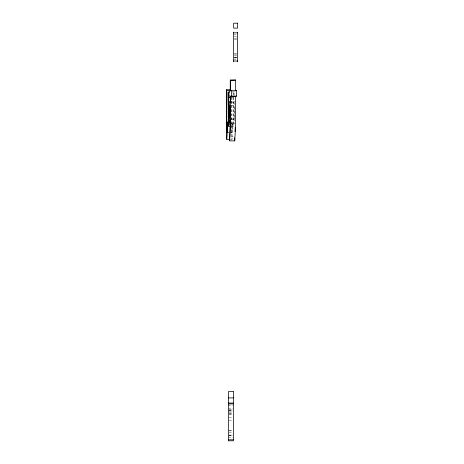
<?xml version="1.0" encoding="UTF-8"?>
<svg xmlns="http://www.w3.org/2000/svg" width="464" height="464" viewBox="0 0 464 464"><rect width="100%" height="100%" fill="white"/><g stroke="black" fill="none" stroke-linecap="round" stroke-linejoin="round"><path stroke-width="0.35" stroke-dasharray="2.32 1.74" d="M234.129 95.323L234.134 91.71L235.381 90.985M231.629 97.324L231.582 129.792L232.017 139.374L232.319 122.131L231.965 132.559L226.832 132.542M231.907 97.353L231.965 132.559M234.877 107.457L234.935 118.105M233.027 95.509L233.276 92.22L231.994 92.214M234.883 102.347L234.714 105.003A13.891 0.667 -89.8 0 0 234.552 115.153L234.854 122.867M231.548 126.162L233.473 126.167L233.769 124.161L233.427 97.631M233.63 34.208L236.924 34.208M234.291 36.175L236.924 36.175M234.291 38.396L236.924 38.396M234.291 39.278L236.924 39.278M234.291 53.894L236.924 53.894M234.291 54.021L236.924 54.021M234.291 55.535L236.924 55.535M234.291 57.304L236.924 57.304M234.291 57.71L236.924 57.71M234.291 57.907L236.924 57.907M233.63 59.351L236.924 59.351M228.404 405.658L232.719 405.658M228.404 408.163L232.719 408.163M229.123 409.254L232.719 409.254M229.123 410.124L232.719 410.124M228.404 410.408L232.719 410.408M229.123 410.988L232.719 410.988M229.123 412.113L232.719 412.113M229.123 413.331L232.719 413.331M229.123 413.975L232.719 413.975M229.123 414.329L232.719 414.329M229.123 417.542L232.719 417.542M229.123 420.691L232.719 420.691M229.123 430.714L232.719 430.714M229.123 430.876L232.719 430.876M229.123 432.802L232.719 432.802M228.404 435.052L232.719 435.052M229.123 435.563L232.719 435.563M229.123 435.824L232.719 435.824M228.404 437.651L232.719 437.651M232.215 91.704L234.134 91.71M228.537 95.491L230.463 95.497M231.559 97.475L234.123 97.486M229.958 101.355L235.091 101.372M231.501 102.776L234.709 102.788M231.229 105.821L235.08 105.833M229.941 118.134L235.074 118.152M231.472 119.828L234.68 119.84M229.854 123.163L234.987 123.186M231.205 124.155L233.769 124.161M231.258 125.669L232.539 125.669M226.919 132.147L228.845 132.153M229.489 132.153L232.052 132.165M230.788 136.48L234.639 136.491M230.643 139.391L231.925 139.397M233.276 92.22L233.351 94.923M233.085 97.55L233.195 101.633A76.566 3.689 -89.8 0 1 233.473 126.167"/><path stroke-width="0.7" d="M230.272 97.469L228.99 97.469L229.001 91.692L230.248 90.961L230.272 80.202L235.66 80.075L235.631 90.834L236.495 90.329L236.483 96.1L235.619 96.605L230.486 96.587L230.341 127.664L229.622 140.859L234.755 140.876L235.474 127.681L235.619 96.605M230.527 80.057L230.498 90.816L231.362 90.306L236.495 90.329M230.486 96.587L231.345 96.083L231.362 90.306M230.388 89.749L226.542 89.732L226.693 138.835L226.792 139.38L229.999 139.391M226.542 89.732L226.832 132.542L227.186 122.113L228.468 122.119M227.186 122.113L227.273 132.083L226.792 139.38M235.039 131.59L235.126 129.659A13.311 0.644 -89.8 0 0 235.207 127.53M229.425 92.203L228.143 92.197L228.062 101.616A76.566 3.689 -89.8 0 1 228.34 126.15L230.266 126.156M228.34 126.15L228.59 115.391L228.143 92.197M235.66 80.075L230.272 80.202M228.99 97.469L230.231 96.738L230.219 102.77L229.958 101.355L229.581 104.98A13.891 0.667 -89.8 0 0 229.419 115.136L229.854 123.163L230.19 119.822L230.173 122.6A13.311 0.644 -89.8 0 1 229.993 129.636L229.622 140.859M233.63 32.845L237.585 32.845M233.63 61.039L237.585 61.039M228.404 397.915L233.438 397.915M228.404 403.054L233.438 403.054M228.404 403.924L233.438 403.924M228.404 439.802L233.438 439.802M226.832 90.347L230.678 90.364M231.345 96.083L236.483 96.1M228.636 124.143L230.562 124.149M227.406 125.651L228.688 125.657M234.674 137.744L234.755 140.876M237.585 32.161L237.585 61.822M233.63 32.161L233.63 61.822M229.686 109.359L229.941 118.134L229.947 105.815L229.686 109.359M237.585 23.2L233.63 23.2L233.63 28.124L237.585 28.124L237.585 23.2M233.438 391.651L228.404 391.651L228.404 440.8L233.438 440.8L233.438 391.651"/></g></svg>
